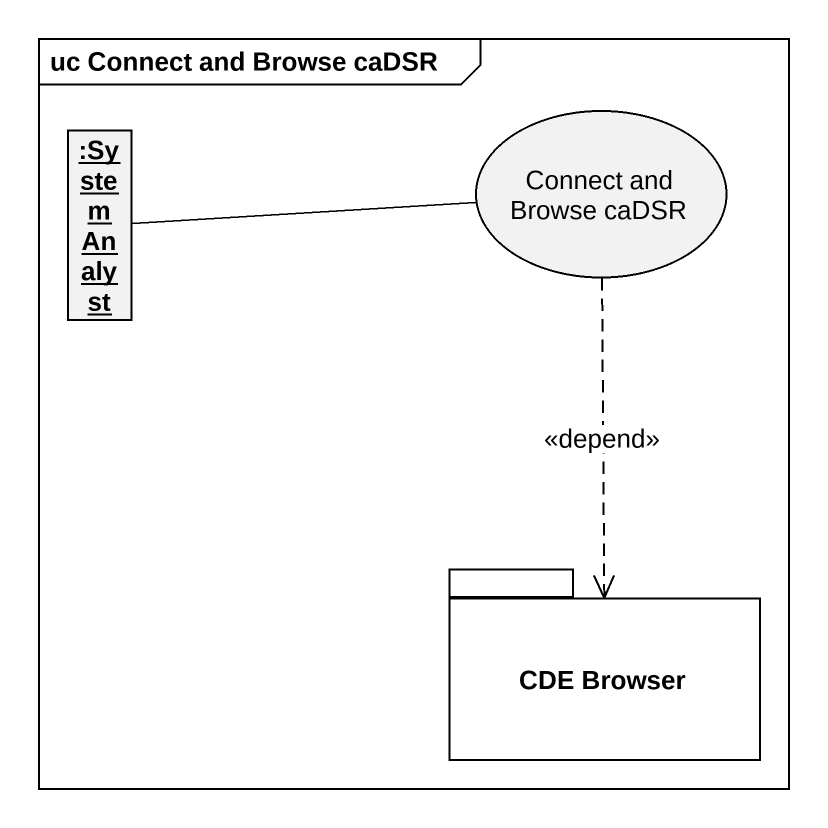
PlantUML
@startuml
mainframe uc Connect and Browse caDSR
allowmixing
hide circle
hide empty members
object ":System Analyst" as System_Analyst
usecase "Connect and Browse caDSR" as Connect_and_Browse_caDSR
package "CDE Browser" as CDE_Browser {
}
System_Analyst -right- Connect_and_Browse_caDSR
Connect_and_Browse_caDSR ..> CDE_Browser : <<depend>>
@enduml
